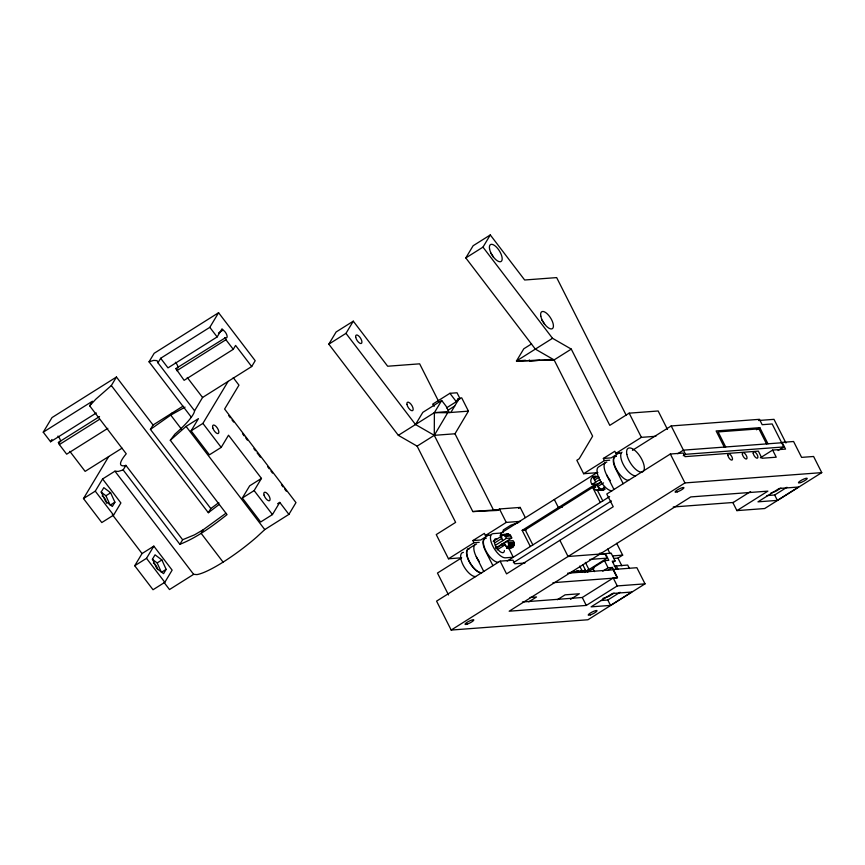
<?xml version="1.0" encoding="UTF-8"?>
<svg xmlns="http://www.w3.org/2000/svg" width="865" height="865" viewBox="0 0 865 865"><rect width="100%" height="100%" fill="white"/><g stroke="black" fill="none" stroke-linecap="round" stroke-linejoin="round"><path stroke-width="1.3" d="M449.281 412.583L446.037 406.15L441.701 400.463L434.381 412.648L434.284 435.333L472.798 511.572L497.094 510.458L499.462 508.977L520.168 507.42L525.26 517.497M504.165 543.296L506.998 547.826L508.793 544.809L507.701 541.068L495.677 548.637M506.566 548.053C511.615 550.356 516.535 544.799 513.107 540.668L507.701 541.068M581.81 570.273L577.615 572.316L581.81 570.273L579.691 566.078M585.443 570.003L581.237 572.046L585.443 570.003L582.794 564.759M589.065 569.732L584.87 571.765L589.065 569.732L585.356 562.391M194.582 410.799L157.96 362.813L160.663 358.272L209.817 327.338L218.585 312.73L255.197 360.705L251.693 366.533L202.572 397.478L194.582 410.799A46.094 8.726 -37.3 0 1 174.827 434.219L170.308 440.253L227.041 514.621C212.466 526.093 197.242 537.446 179.888 544.312L123.154 469.933L125.89 465.359L182.623 539.738L179.888 544.312M438.587 401.306L419.655 363.83L387.661 366.23L353.288 321.175L336.117 331.976L328.808 344.162L398.343 435.333L417.114 446.135L434.284 435.333L454.99 433.776L468.43 411.145L461.694 397.814L457.942 398.981L456.32 401.695L449.919 393.315L432.651 404.182L434.252 406.28M160.663 358.272L167.983 367.874L217.137 336.939L222.024 328.83L223.008 330.116A4.606 1.946 57.8 0 1 226.89 335.209A4.606 1.946 57.8 0 1 225.343 337.793L175.833 368.566L184.126 380.33L233.269 349.319L235.594 345.427L251.693 366.533M96.296 412.983L50.581 441.766L43.25 432.176L52.019 417.568L116.451 377.021L153.051 425.007L150.424 429.397L210.811 508.577L208.324 512.707L111.336 385.552L116.451 377.021M191.435 417.373L149.05 361.819L154.175 353.288L218.585 312.73M123.154 469.933L118.256 471.425L114.948 471.187L102.589 478.961L120.895 502.954L113.575 515.14L101.789 522.557L83.483 498.564L108.709 456.547L122.03 448.167M83.483 498.564L95.269 491.147L102.589 478.961M114.904 502.187L112.353 506.457L105.519 501.311L101.259 491.904L103.811 487.644L110.644 492.78L114.904 502.187L110.19 505.16L105.93 495.753L101.054 492.077M171.908 413.146L170.74 415.092L150.424 429.397M164.155 582.545L169.497 589.552L193.641 574.349L196.939 574.598A55.317 10.466 -37.3 0 0 256.97 536.819L264.766 529.585L288.91 514.383L279.763 502.392L272.443 514.578L260.657 521.995L242.351 498.002L254.137 490.585L261.457 478.399L228.511 435.214L221.202 447.4L209.417 454.817L191.111 430.824L198.431 418.638L186.072 426.413L170.308 440.253M191.111 430.824L202.897 423.407L228.122 381.389M134.724 565.742L142.044 553.557L153.829 546.139L172.135 570.132L164.815 582.318L153.029 589.735L134.724 565.742L146.509 558.325L153.829 546.139M166.145 569.365L163.593 573.636L156.76 568.489L152.5 559.093L155.051 554.822L161.885 559.958L166.145 569.365L161.431 572.338L157.171 562.931L152.294 559.255M225.895 513.28L203.329 529.683L201.134 533.337L223.094 562.131M242.351 498.002L249.671 485.816L261.457 478.399M328.808 344.162L345.978 333.36L353.288 321.175M288.91 514.383L295.971 502.619L224.608 409.037L238.956 385.152L233.247 377.681M597.866 472.647L583.626 473.717L576.836 460.277L579.193 458.785L592.622 436.155L554.108 359.905L535.349 349.114L465.803 257.932L473.123 245.746L490.293 234.945L524.655 280L556.66 277.6L626.271 415.405M465.803 257.932L482.973 247.131L490.293 234.945M468.43 411.145L447.713 412.702L434.284 435.333L415.514 424.531L422.834 412.346L441.701 400.463M450.849 412.464L459.553 397.976M667.466 429.418L658.157 410.983L629.169 413.156L609.793 425.353L571.278 349.103L554.108 359.905L516.481 360.986L523.79 348.8L531.564 343.913M50.581 441.766L51.976 439.452M125.89 465.359L124.809 465.694A46.094 8.726 -37.3 0 1 126.247 453.801L89.657 405.815L92.414 401.23L43.25 432.176M570.413 572.695L574.555 570.813L570.446 572.954M89.657 405.815L95.831 399.176L111.336 385.552M208.324 512.707L219.407 504.306M210.811 508.577L218.791 502.608M505.538 534.905C507.928 532.786 511.291 535.262 511.745 537.976L506.349 538.376C505.895 535.673 502.533 533.186 500.132 535.316L502.814 540.603M601.283 482.173L593.498 487.071C594.017 489.633 597.283 491.547 599.434 489.601L604.84 489.201L603.781 487.103M602.126 489.958L604.84 489.201M218.434 333.003L223.008 330.116M176.784 370.728L225.927 339.729L224.965 337.566M153.051 425.007L183.012 406.161M108.709 456.547L85.127 471.371L69.816 451.325M105.93 495.753L110.644 492.78M157.171 562.931L161.885 559.958M277.611 503.744L279.763 502.392M398.343 435.333L434.381 412.648L447.173 411.621L447.713 412.702L434.381 412.648M554.108 359.905L516.481 360.986L552.519 338.302L571.278 349.103M446.6 407.815L457.92 400.69M448.059 410.215L454.72 406.02M518.589 508.404L520.168 507.42M479.221 542.333L473.988 542.723L472.896 540.571L484.335 533.381L485.416 535.532L490.65 535.132M609.695 460.212L604.451 460.602L603.37 458.45L614.81 451.26L615.891 453.411L621.124 453.011M417.114 446.135L455.628 522.384L436.252 534.581L448.481 558.779L473.988 542.723M485.416 535.532L506.252 522.417L520.481 521.346M583.626 473.717L604.451 460.602M615.891 453.411L641.398 437.355L655.886 436.274M488.757 534.948L480.745 539.987L472.896 540.571M619.232 452.828L611.22 457.866L603.37 458.45M468.041 549.08L475.112 544.626M605.381 462.634L598.31 467.089A13.829 5.839 57.8 0 0 600.299 480.713A13.829 5.839 57.8 0 0 611.988 490.758M461.402 557.99L437.463 573.052L448.524 594.947M513.475 546.377L508.079 546.777L513.269 557.233L505.42 557.828A13.829 5.839 57.8 0 1 492.877 546.204A13.829 5.839 57.8 0 1 493.191 533.629L501.051 533.035L597.412 472.387M632.456 450.33L671.197 425.948L759.459 419.32L762.173 424.704L772.164 423.947L783.777 446.946L778.078 450.535M493.191 541.414L501.138 536.408M494.91 542.744L501.722 538.452L501.624 537.37A6.909 2.919 57.8 0 1 501.797 536.365M599.131 477.145L594.59 480.01L594.482 478.929A6.909 2.919 57.8 0 1 595.866 476.983M495.386 545.285L506.349 538.376M597.326 476.539C592.082 474.485 588.708 480.81 592.136 484.389L599.921 479.491M530.332 546.507L522.179 530.364L594.633 484.768L595.801 487.071M511.745 537.976L497.602 546.875L495.44 547.037M601.078 481.751L597.542 483.978L592.136 484.389M595.336 487.222L592.666 487.417L525.228 529.867L532.84 544.918M497.04 549.913L504.987 544.907L505.939 545.923M603.521 482.886L597.845 486.465L598.807 487.482A6.909 2.919 57.8 0 0 603.175 488.152M524.968 563.018L514.794 563.775L512.977 560.174L500.121 561.136L436.576 601.132L451.184 630.055L587.962 619.762L645.03 583.843L636.878 567.71L613.393 569.473M760.335 457.823L772.64 450.07L776.24 457.196L761.957 458.266L758.356 451.141L685.004 456.644L683.177 453.055L670.332 454.017L606.787 494.012L613.22 506.749L506.555 573.884L500.121 561.136M507.204 561.05L609.609 496.607M677.727 453.736L683.426 450.146L781.679 442.772M513.367 562.672L611.414 500.954M683.253 455.747L685.534 454.309L783.777 446.946M756.464 429.775L759.816 427.667L767.969 443.799M451.184 630.055L684.939 482.93L821.75 472.625L813.597 456.482L801.596 457.38L793.583 441.507L782.155 442.372L785.55 449.097L772.64 450.07M528.764 601.878L536.527 596.98L530.04 597.477M584.286 572.5L607.111 558.141L605.003 553.968L599.748 553.146M594.493 571.635L592.698 568.067L604.484 560.65L608.841 560.325L605.446 553.6L611.155 553.168L615.091 560.963L612.831 562.391M587.281 572.273L594.125 567.97L592.698 568.067M614.15 558.39L617.956 558.109L622.67 555.135L616.691 543.307M557.33 599.726L565.094 594.839L579.377 593.768L570.5 599.359M602.732 571.149L608.084 567.775L612.366 567.451L617.534 577.669L613.253 577.993L582.275 597.488L522.449 601.975M607.868 570.284L612.366 567.451M750.604 491.547L732.904 502.684L736.915 510.62L764.682 508.534L821.75 472.625M736.915 510.62L767.882 491.136L690.767 496.921L509.171 611.209L586.286 605.424L617.253 585.929L645.03 583.843M614.063 593.098L608.906 596.342L602.873 598.429M780.933 488.076L775.775 491.32L770.942 492.996M601.337 600.505L607.803 600.018L620.097 592.287M766.898 495.58L774.672 494.996L786.955 487.265M610.528 605.403L631.742 592.038L612.323 593.498L591.098 606.852L610.528 605.403L607.803 600.018M777.386 500.381L798.611 487.017L779.181 488.476L757.967 501.841L777.386 500.381L774.672 494.996M107.833 428.326L66.67 454.179L59.35 444.578L58.398 442.404L99.561 416.552M59.35 444.578L99.367 419.439M203.329 529.683L194.549 534.819L182.623 539.738M185.067 407.123L170.74 415.092L181.347 428.997M518.805 522.428L510.912 525.163L503.203 530.007L503.387 532.137M149.05 361.819L153.732 360.381L157.073 360.629L157.96 362.813M516.481 360.986L525.433 360.262M539.803 360.283L529.812 361.029L529.261 359.948M545.166 359.872L550.518 359.472M449.919 393.315L457.034 392.775L460.094 398.819L457.942 398.981M758.573 420.498L773.991 419.341L785.95 443.01M759.816 427.667L716.123 430.943L724.265 447.086M593.649 477.015L596.893 476.766M599.034 489.893L604.44 489.493M596.255 490.239L603.997 489.731M597.207 490.412L603.554 489.882M472.798 511.572L499.419 509.582M562.261 507.279L558.412 507.571L554.335 499.505M673.262 506.977L733.509 502.457M522.179 530.364L526.039 530.083M501.419 534.624L508.252 534.148M500.965 534.786L508.717 534.278M500.532 535.013L509.171 534.462M504.198 535.121L509.604 534.721M504.598 535.435L509.993 535.035M504.955 535.813L510.35 535.403M505.257 536.224L510.664 535.824M508.523 542.679L513.918 542.279M508.685 543.198L514.08 542.788M508.782 543.728L514.188 543.328M508.815 544.269L514.221 543.869M508.793 544.809L514.199 544.409M508.707 545.339L514.102 544.939M508.555 545.847L513.951 545.447M508.339 546.334L513.745 545.934M507.766 547.177L513.161 546.777M507.398 547.534L512.804 547.123M506.998 547.826L512.404 547.415M448.481 558.779L461.651 557.784M599.975 554.065L568.056 556.498L559.893 540.322M598.331 554.476L605.003 553.968M612.517 555.903L622.67 555.135M589.746 559.439L607.111 558.141M615.091 560.963L612.236 561.18L616.312 569.257M614.28 566.207A21.517 4.249 -26.8 0 1 616.269 565.926L627.687 565.061L629.461 568.565M567.635 573.203L613.155 569.797L617.232 577.863L552.973 582.686M498.91 509.777L493.504 510.026L454.99 433.776M175.833 368.566L176.201 368.793A4.606 1.946 57.8 0 0 176.86 368.987M58.398 442.404L58.766 442.631A4.606 1.946 57.9 0 0 59.426 442.826M187.251 377.486L202.572 397.478M225.927 339.729L233.269 349.319M482.973 247.131L552.519 338.302M345.978 333.36L415.514 424.531M209.817 327.338L217.137 336.939M228.738 415.665L230.36 417.795M231.982 419.914L233.604 422.044M242.524 433.743L244.146 435.874M245.768 437.993L247.39 440.123M253.878 448.632L255.499 450.752M257.121 452.882L260.365 457.142M267.653 466.711L269.274 468.83M270.896 470.96L272.518 473.09M281.439 484.789L283.06 486.909M284.682 489.039L286.304 491.169M202.897 423.407L221.202 447.4M254.137 490.585L272.443 514.578M186.072 426.413L264.766 529.585M114.948 471.187L193.641 574.349M95.269 491.147L113.575 515.14M146.509 558.325L164.815 582.318M112.309 514.589L142.044 553.557M766.541 443.907L758.929 428.856L718.091 431.916L725.692 446.978M671.197 425.948L685.534 454.309M670.332 454.017L684.939 482.93M629.169 413.156L641.398 437.355M623.168 483.697L615.696 468.906A13.829 5.839 57.8 0 1 616.01 456.331M606.506 474.69L613.977 489.482M593.001 476.864L595.671 482.162M597.034 484.843L599.434 489.601M597.542 490.531L602.786 500.9M592.666 487.417L600.278 502.479M617.956 558.109L621.859 565.829M607.749 549.059L610.085 553.687M616.269 565.926L618.032 569.419M604.484 560.65L608.084 567.775M613.253 577.993L617.253 585.929M582.275 597.488L586.286 605.424M499.462 508.977L506.252 522.417M501.051 533.035L502.208 535.338M492.931 565.667L485.46 550.875A13.829 5.839 57.8 0 1 485.773 538.3M476.269 556.671L483.74 571.451M498.348 562.282A13.829 5.839 57.8 0 1 485.806 550.659A13.829 5.839 57.8 0 1 486.119 538.084M479.448 561.742A13.829 5.839 57.8 0 1 476.572 544.085M481.719 572.738A13.829 5.839 57.8 0 1 469.187 561.126A13.829 5.839 57.8 0 1 469.5 548.54M504.425 550.475A7.99 3.374 57.8 0 1 496.629 547.804A7.99 3.374 57.8 0 1 496.856 538.895M501.981 543.653A7.99 3.374 57.8 0 1 503.019 545.447M610.441 480.67A13.829 5.839 57.8 0 1 606.841 462.105M628.606 480.291A13.829 5.839 57.8 0 1 616.075 468.668A13.829 5.839 57.8 0 1 616.388 456.093M635.688 475.837A13.829 5.839 57.8 0 1 624 465.792A13.829 5.839 57.8 0 1 622 452.179M175.379 362.262A4.606 1.946 57.8 0 1 177.974 367.96M102.124 495.926A4.92 2.076 57.8 0 1 106.492 503.225M153.365 563.104A4.92 2.076 57.8 0 1 157.733 569.548M57.955 436.09A4.606 1.946 57.9 0 1 60.539 441.799M481.513 572.868A13.829 5.839 57.8 0 1 468.971 561.255A13.829 5.839 57.8 0 1 469.284 548.669M475.62 576.587A13.829 5.839 57.8 0 1 463.078 564.964A13.829 5.839 57.8 0 1 463.391 552.378M509.842 547.264A6.909 2.919 57.8 0 1 507.095 546.842M541.76 319.996A9.991 4.217 57.8 0 1 544.593 324.321M490.52 252.818A9.991 4.217 57.8 0 1 493.353 257.132M574.046 572.425L578.188 570.543L574.046 572.425M800.698 482.551A4.92 0.973 -26.8 0 0 807.229 478.442A4.92 0.973 -26.8 0 0 800.536 480.756A4.92 0.973 -26.8 0 0 800.698 482.551M677.403 491.839A4.92 0.973 -26.8 0 0 683.934 487.719A4.92 0.973 -26.8 0 0 677.241 490.033A4.92 0.973 -26.8 0 0 677.403 491.839M753.253 453.476A3.687 1.557 57.8 0 0 757.189 458.212A3.687 1.557 57.8 0 0 756.226 453.26A3.687 1.557 57.8 0 0 753.253 453.476M742.375 454.298A3.687 1.557 57.8 0 0 746.3 459.023A3.687 1.557 57.8 0 0 745.338 454.071A3.687 1.557 57.8 0 0 742.375 454.298M727.865 455.379A3.687 1.557 57.8 0 0 731.79 460.115A3.687 1.557 57.8 0 0 730.828 455.163A3.687 1.557 57.8 0 0 727.865 455.379M590.481 614.853A4.92 0.973 -26.8 0 0 597.023 610.744A4.92 0.973 -26.8 0 0 590.319 613.058A4.92 0.973 -26.8 0 0 590.481 614.853M467.295 624.076A4.92 0.973 -26.8 0 0 473.825 619.967A4.92 0.973 -26.8 0 0 467.132 622.281A4.92 0.973 -26.8 0 0 467.295 624.076M264.052 495.148A4.92 2.076 57.8 0 0 269.48 500.705A4.92 2.076 57.8 0 0 267.317 493.612A4.92 2.076 57.8 0 0 264.052 495.148M212.812 427.97A4.92 2.076 57.8 0 0 218.229 433.527A4.92 2.076 57.8 0 0 216.077 426.434A4.92 2.076 57.8 0 0 212.812 427.97M626.844 454.395A13.829 5.839 57.8 0 0 641.581 472.128A13.829 5.839 57.8 0 0 637.981 453.563A13.829 5.839 57.8 0 0 626.844 454.395M540.798 316.147A9.991 4.217 57.8 0 0 551.438 328.949A9.991 4.217 57.8 0 0 548.843 315.541A9.991 4.217 57.8 0 0 540.798 316.147M489.558 248.969A9.991 4.217 57.8 0 0 500.197 261.771A9.991 4.217 57.8 0 0 497.591 248.363A9.991 4.217 57.8 0 0 489.558 248.969M355.72 337.253A4.92 2.076 57.8 0 0 360.954 343.556A4.92 2.076 57.8 0 0 359.678 336.961A4.92 2.076 57.8 0 0 355.72 337.253M406.961 404.431A4.92 2.076 57.8 0 0 412.194 410.745A4.92 2.076 57.8 0 0 410.918 404.139A4.92 2.076 57.8 0 0 406.961 404.431"/></g></svg>
